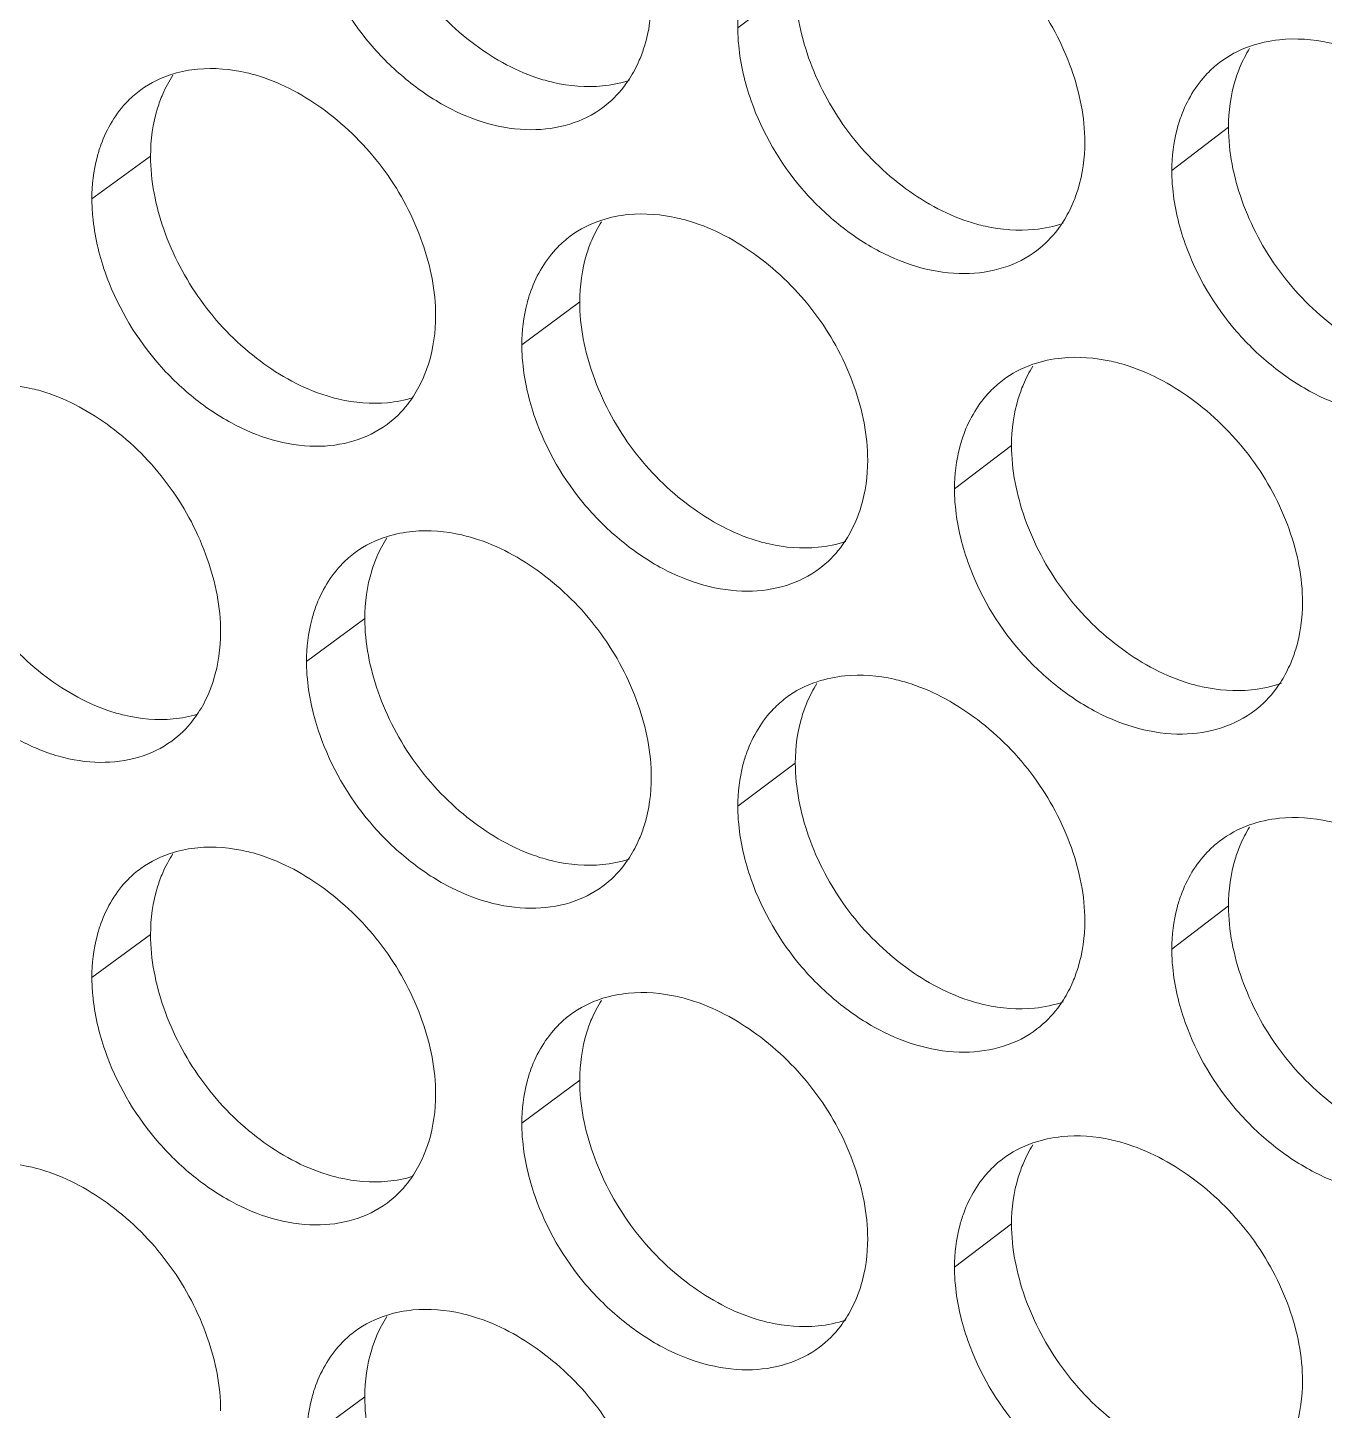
# Model space of a CAD drawing. Header units: millimetres. Extents: x 1177 to 4147, y 93 to 2194.
# Drawn here: x 2660.96 to 2674.07, y 870.86 to 884.84 of the extents above; entities that cross this region are included whole.
import ezdxf

# ---------------------------------------------------------------- set-up
doc = ezdxf.new("R2010")
doc.units = ezdxf.units.MM
doc.header["$LTSCALE"] = 0.1
doc.layers.get('0').update_dxf_attribs({"lineweight": 13})
doc.layers.add('标注', color=251, linetype='Continuous', lineweight=9)

# ---------------------------------------------------------------- blocks, each defined once
blk = doc.blocks.new('02')
at = {"layer": '标注'}
for p, q in [((4581.589, 855.951), (4580.758, 855.327)), ((4587.849, 853.89), (4587.03, 853.262)), ((4572.272, 853.473), (4571.424, 852.855)), ((4578.474, 851.368), (4577.637, 850.746)), ((4584.714, 849.292), (4583.889, 848.666)), ((4575.368, 846.792), (4574.525, 846.171)), ((4581.589, 844.701), (4580.758, 844.077)), ((4587.849, 842.64), (4587.03, 842.012)), ((4572.272, 842.223), (4571.424, 841.605)), ((4572.272, 842.223), (4571.424, 841.605)), ((4578.474, 840.118), (4577.637, 839.496)), ((4578.474, 840.118), (4577.637, 839.496)), ((4584.714, 838.042), (4583.889, 837.416)), ((4584.714, 838.042), (4583.889, 837.416)), ((4575.368, 835.542), (4574.525, 834.921))]:
    blk.add_line(p, q, dxfattribs=at)
for points, knots in [([(4575.368, 858.042), (4575.368, 857.683), (4575.518, 856.938), (4576.051, 855.925), (4576.847, 855.1), (4577.509, 854.719), (4577.852, 854.604)], [0, 0, 0, 0, 0.240418, 0.498747, 0.75788, 1, 1, 1, 1]), ([(4585.772, 853.672), (4585.772, 854.031), (4585.62, 854.775), (4585.08, 855.785), (4584.274, 856.605), (4583.607, 856.982), (4583.262, 857.095)], [0, 0, 0, 0, 0.239826, 0.497695, 0.75702, 1, 1, 1, 1]), ([(4574.717, 856.363), (4574.878, 855.903), (4575.253, 855.251), (4575.946, 854.57), (4576.689, 854.057), (4577.536, 853.796), (4578.328, 853.902), (4578.666, 854.067), (4578.809, 854.174)], [0, 0, 0, 0, 0.277359, 0.41667, 0.550882, 0.790562, 0.898061, 1, 1, 1, 1]), ([(4580.89, 856.109), (4580.868, 856.049), (4580.789, 855.796), (4580.758, 855.528), (4580.758, 855.327)], [0, 0, 0, 0, 0.240728, 1, 1, 1, 1]), ([(4581.589, 855.951), (4581.589, 855.593), (4581.74, 854.848), (4582.276, 853.837), (4583.078, 853.015), (4583.744, 852.639), (4584.088, 852.525)], [0, 0, 0, 0, 0.240129, 0.498159, 0.757326, 1, 1, 1, 1]), ([(4579.334, 854.856), (4579.363, 854.922), (4579.467, 855.207), (4579.508, 855.513), (4579.508, 855.743)], [0, 0, 0, 0, 0.239544, 1, 1, 1, 1]), ([(4580.758, 855.327), (4580.758, 855.241), (4580.776, 854.881), (4580.86, 854.527), (4580.951, 854.269)], [0, 0, 0, 0, 0.240186, 1, 1, 1, 1]), ([(4589.549, 855.042), (4589.468, 855.068), (4589.155, 855.153), (4588.824, 855.178), (4588.585, 855.153)], [0, 0, 0, 0, 0.262368, 1, 1, 1, 1]), ([(4573.904, 854.606), (4573.825, 854.633), (4573.517, 854.721), (4573.19, 854.75), (4572.955, 854.728)], [0, 0, 0, 0, 0.263009, 1, 1, 1, 1]), ([(4587.717, 854.822), (4587.655, 854.774), (4587.416, 854.559), (4587.247, 854.273), (4587.163, 854.045)], [0, 0, 0, 0, 0.244827, 1, 1, 1, 1]), ([(4588.018, 854.765), (4587.99, 854.699), (4587.889, 854.418), (4587.849, 854.117), (4587.849, 853.89)], [0, 0, 0, 0, 0.239998, 1, 1, 1, 1]), ([(4576.391, 851.165), (4576.391, 851.524), (4576.24, 852.269), (4575.706, 853.282), (4574.908, 854.107), (4574.247, 854.489), (4573.904, 854.606)], [0, 0, 0, 0, 0.240262, 0.49858, 0.757854, 1, 1, 1, 1]), ([(4577.852, 854.604), (4577.931, 854.577), (4578.24, 854.489), (4578.567, 854.462), (4578.802, 854.485)], [0, 0, 0, 0, 0.262674, 1, 1, 1, 1]), ([(4578.809, 854.174), (4578.922, 854.259), (4579.058, 854.394), (4579.166, 854.548), (4579.192, 854.589)], [0, 0, 0, 0, 0.74587, 1, 1, 1, 1]), ([(4572.13, 854.429), (4572.065, 854.381), (4571.814, 854.165), (4571.639, 853.869), (4571.554, 853.634)], [0, 0, 0, 0, 0.244024, 1, 1, 1, 1]), ([(4572.448, 854.367), (4572.419, 854.3), (4572.314, 854.014), (4572.272, 853.705), (4572.272, 853.473)], [0, 0, 0, 0, 0.239116, 1, 1, 1, 1]), ([(4580.951, 854.269), (4581.113, 853.809), (4581.493, 853.155), (4582.193, 852.477), (4582.945, 851.968), (4583.801, 851.714), (4584.598, 851.829), (4584.937, 851.999), (4585.081, 852.109)], [0, 0, 0, 0, 0.27664, 0.415747, 0.549878, 0.789826, 0.897663, 1, 1, 1, 1]), ([(4587.163, 854.045), (4587.141, 853.985), (4587.062, 853.731), (4587.03, 853.463), (4587.03, 853.262)], [0, 0, 0, 0, 0.24094, 1, 1, 1, 1]), ([(4587.849, 853.89), (4587.849, 853.532), (4588.001, 852.787), (4588.541, 851.778), (4589.349, 850.96), (4590.018, 850.587), (4590.364, 850.476)], [0, 0, 0, 0, 0.239843, 0.497577, 0.756777, 1, 1, 1, 1]), ([(4571.554, 853.634), (4571.533, 853.574), (4571.455, 853.322), (4571.424, 853.055), (4571.424, 852.855)], [0, 0, 0, 0, 0.240415, 1, 1, 1, 1]), ([(4585.601, 852.792), (4585.629, 852.859), (4585.731, 853.141), (4585.772, 853.444), (4585.772, 853.672)], [0, 0, 0, 0, 0.239896, 1, 1, 1, 1]), ([(4572.272, 853.473), (4572.272, 853.114), (4572.422, 852.369), (4572.953, 851.355), (4573.746, 850.528), (4574.407, 850.146), (4574.748, 850.03)], [0, 0, 0, 0, 0.240565, 0.499043, 0.758159, 1, 1, 1, 1]), ([(4587.03, 853.262), (4587.03, 853.175), (4587.048, 852.816), (4587.132, 852.462), (4587.224, 852.205)], [0, 0, 0, 0, 0.240277, 1, 1, 1, 1]), ([(4571.424, 852.855), (4571.424, 852.768), (4571.442, 852.409), (4571.525, 852.054), (4571.615, 851.796)], [0, 0, 0, 0, 0.240052, 1, 1, 1, 1]), ([(4580.133, 852.508), (4580.053, 852.535), (4579.743, 852.622), (4579.414, 852.649), (4579.178, 852.626)], [0, 0, 0, 0, 0.262749, 1, 1, 1, 1]), ([(4582.635, 849.079), (4582.635, 849.438), (4582.483, 850.183), (4581.945, 851.194), (4581.142, 852.015), (4580.477, 852.393), (4580.133, 852.508)], [0, 0, 0, 0, 0.239971, 0.497989, 0.757297, 1, 1, 1, 1]), ([(4584.088, 852.525), (4584.169, 852.499), (4584.479, 852.412), (4584.808, 852.387), (4585.044, 852.411)], [0, 0, 0, 0, 0.262419, 1, 1, 1, 1]), ([(4585.081, 852.109), (4585.194, 852.195), (4585.329, 852.333), (4585.438, 852.49), (4585.463, 852.531)], [0, 0, 0, 0, 0.745944, 1, 1, 1, 1]), ([(4578.336, 852.315), (4578.272, 852.267), (4578.026, 852.051), (4577.853, 851.758), (4577.768, 851.527)], [0, 0, 0, 0, 0.244355, 1, 1, 1, 1]), ([(4578.647, 852.255), (4578.618, 852.188), (4578.515, 851.904), (4578.474, 851.598), (4578.474, 851.368)], [0, 0, 0, 0, 0.239472, 1, 1, 1, 1]), ([(4587.224, 852.205), (4587.388, 851.743), (4587.772, 851.089), (4588.48, 850.413), (4589.24, 849.908), (4590.104, 849.662), (4590.906, 849.786), (4591.247, 849.961), (4591.391, 850.073)], [0, 0, 0, 0, 0.27593, 0.414836, 0.548888, 0.789102, 0.897272, 1, 1, 1, 1]), ([(4571.615, 851.796), (4571.775, 851.336), (4572.148, 850.684), (4572.837, 850.002), (4573.576, 849.488), (4574.419, 849.223), (4575.208, 849.324), (4575.545, 849.488), (4575.689, 849.593)], [0, 0, 0, 0, 0.277722, 0.417137, 0.551389, 0.790935, 0.898263, 1, 1, 1, 1]), ([(4577.768, 851.527), (4577.747, 851.467), (4577.668, 851.214), (4577.637, 850.947), (4577.637, 850.746)], [0, 0, 0, 0, 0.240623, 1, 1, 1, 1]), ([(4578.474, 851.368), (4578.474, 851.009), (4578.624, 850.265), (4579.159, 849.252), (4579.958, 848.429), (4580.622, 848.05), (4580.965, 847.936)], [0, 0, 0, 0, 0.240273, 0.498452, 0.757602, 1, 1, 1, 1]), ([(4576.216, 850.274), (4576.245, 850.341), (4576.35, 850.626), (4576.391, 850.934), (4576.391, 851.165)], [0, 0, 0, 0, 0.239367, 1, 1, 1, 1]), ([(4577.637, 850.746), (4577.637, 850.659), (4577.655, 850.3), (4577.739, 849.945), (4577.829, 849.687)], [0, 0, 0, 0, 0.240141, 1, 1, 1, 1]), ([(4586.401, 850.44), (4586.32, 850.466), (4586.008, 850.552), (4585.677, 850.578), (4585.44, 850.554)], [0, 0, 0, 0, 0.262494, 1, 1, 1, 1]), ([(4588.919, 847.023), (4588.919, 847.381), (4588.766, 848.126), (4588.224, 849.135), (4587.415, 849.953), (4586.746, 850.327), (4586.401, 850.44)], [0, 0, 0, 0, 0.239683, 0.497404, 0.756744, 1, 1, 1, 1]), ([(4570.805, 850.04), (4570.725, 850.068), (4570.419, 850.157), (4570.093, 850.186), (4569.859, 850.165)], [0, 0, 0, 0, 0.263141, 1, 1, 1, 1]), ([(4584.581, 850.229), (4584.518, 850.181), (4584.276, 849.966), (4584.106, 849.677), (4584.022, 849.448)], [0, 0, 0, 0, 0.244673, 1, 1, 1, 1]), ([(4584.885, 850.171), (4584.857, 850.105), (4584.755, 849.823), (4584.714, 849.52), (4584.714, 849.292)], [0, 0, 0, 0, 0.239824, 1, 1, 1, 1]), ([(4573.284, 846.594), (4573.284, 846.953), (4573.133, 847.698), (4572.601, 848.712), (4571.806, 849.539), (4571.146, 849.923), (4570.805, 850.04)], [0, 0, 0, 0, 0.24041, 0.498878, 0.758134, 1, 1, 1, 1]), ([(4574.748, 850.03), (4574.828, 850.003), (4575.135, 849.914), (4575.461, 849.886), (4575.695, 849.908)], [0, 0, 0, 0, 0.262803, 1, 1, 1, 1]), ([(4575.689, 849.593), (4575.801, 849.677), (4575.937, 849.811), (4576.045, 849.964), (4576.071, 850.004)], [0, 0, 0, 0, 0.745833, 1, 1, 1, 1]), ([(4577.829, 849.687), (4577.99, 849.227), (4578.368, 848.574), (4579.064, 847.895), (4579.812, 847.384), (4580.663, 847.126), (4581.458, 847.237), (4581.797, 847.405), (4581.94, 847.513)], [0, 0, 0, 0, 0.276999, 0.416207, 0.550378, 0.790192, 0.897861, 1, 1, 1, 1]), ([(4584.022, 849.448), (4584, 849.388), (4583.921, 849.135), (4583.889, 848.867), (4583.889, 848.666)], [0, 0, 0, 0, 0.240834, 1, 1, 1, 1]), ([(4584.714, 849.292), (4584.714, 848.934), (4584.866, 848.189), (4585.404, 847.179), (4586.209, 846.359), (4586.876, 845.984), (4587.221, 845.872)], [0, 0, 0, 0, 0.239985, 0.497867, 0.757051, 1, 1, 1, 1]), ([(4569.187, 848.912), (4569.187, 848.553), (4569.336, 847.807), (4569.865, 846.792), (4570.656, 845.964), (4571.314, 845.579), (4571.654, 845.462)], [0, 0, 0, 0, 0.240713, 0.499341, 0.758439, 1, 1, 1, 1]), ([(4582.462, 848.195), (4582.491, 848.262), (4582.594, 848.545), (4582.635, 848.85), (4582.635, 849.079)], [0, 0, 0, 0, 0.23972, 1, 1, 1, 1]), ([(4583.889, 848.666), (4583.889, 848.579), (4583.907, 848.22), (4583.991, 847.866), (4584.082, 847.608)], [0, 0, 0, 0, 0.240231, 1, 1, 1, 1]), ([(4577.014, 847.928), (4576.934, 847.955), (4576.625, 848.043), (4576.297, 848.071), (4576.062, 848.049)], [0, 0, 0, 0, 0.262879, 1, 1, 1, 1]), ([(4579.508, 844.493), (4579.508, 844.852), (4579.357, 845.597), (4578.821, 846.609), (4578.02, 847.433), (4577.357, 847.813), (4577.014, 847.928)], [0, 0, 0, 0, 0.240116, 0.498284, 0.757575, 1, 1, 1, 1]), ([(4580.965, 847.936), (4581.045, 847.909), (4581.355, 847.822), (4581.682, 847.796), (4581.918, 847.819)], [0, 0, 0, 0, 0.262546, 1, 1, 1, 1]), ([(4581.94, 847.513), (4582.053, 847.598), (4582.189, 847.735), (4582.297, 847.89), (4582.323, 847.931)], [0, 0, 0, 0, 0.745908, 1, 1, 1, 1]), ([(4575.228, 847.743), (4575.163, 847.696), (4574.915, 847.479), (4574.741, 847.185), (4574.657, 846.952)], [0, 0, 0, 0, 0.244191, 1, 1, 1, 1]), ([(4575.542, 847.683), (4575.514, 847.616), (4575.409, 847.33), (4575.368, 847.023), (4575.368, 846.792)], [0, 0, 0, 0, 0.239294, 1, 1, 1, 1]), ([(4584.082, 847.608), (4584.245, 847.147), (4584.628, 846.494), (4585.332, 845.816), (4586.088, 845.309), (4586.948, 845.059), (4587.747, 845.179), (4588.087, 845.352), (4588.231, 845.462)], [0, 0, 0, 0, 0.276284, 0.41529, 0.549381, 0.789463, 0.897466, 1, 1, 1, 1]), ([(4568.523, 847.236), (4568.682, 846.777), (4569.053, 846.125), (4569.737, 845.442), (4570.312, 845.041), (4570.92, 844.78), (4571.528, 844.685), (4572.098, 844.754), (4572.435, 844.915), (4572.578, 845.02)], [0, 0, 0, 0, 0.277575, 0.416837, 0.550884, 0.676215, 0.791695, 0.898653, 1, 1, 1, 1]), ([(4574.657, 846.952), (4574.635, 846.892), (4574.557, 846.639), (4574.525, 846.372), (4574.525, 846.171)], [0, 0, 0, 0, 0.240519, 1, 1, 1, 1]), ([(4588.748, 846.147), (4588.776, 846.213), (4588.878, 846.494), (4588.919, 846.796), (4588.919, 847.023)], [0, 0, 0, 0, 0.24007, 1, 1, 1, 1]), ([(4575.368, 846.792), (4575.368, 846.433), (4575.518, 845.688), (4576.051, 844.675), (4576.847, 843.85), (4577.509, 843.469), (4577.852, 843.354)], [0, 0, 0, 0, 0.240418, 0.498747, 0.75788, 1, 1, 1, 1]), ([(4573.107, 845.699), (4573.136, 845.766), (4573.242, 846.053), (4573.284, 846.362), (4573.284, 846.594)], [0, 0, 0, 0, 0.239188, 1, 1, 1, 1]), ([(4574.525, 846.171), (4574.525, 846.085), (4574.543, 845.726), (4574.627, 845.371), (4574.717, 845.113)], [0, 0, 0, 0, 0.240096, 1, 1, 1, 1]), ([(4583.262, 845.845), (4583.181, 845.872), (4582.87, 845.959), (4582.541, 845.985), (4582.304, 845.961)], [0, 0, 0, 0, 0.262621, 1, 1, 1, 1]), ([(4585.772, 842.422), (4585.772, 842.781), (4585.62, 843.525), (4585.08, 844.535), (4584.274, 845.355), (4583.607, 845.732), (4583.262, 845.845)], [0, 0, 0, 0, 0.239826, 0.497695, 0.75702, 1, 1, 1, 1]), ([(4587.221, 845.872), (4587.302, 845.845), (4587.613, 845.76), (4587.943, 845.735), (4588.18, 845.759)], [0, 0, 0, 0, 0.262294, 1, 1, 1, 1]), ([(4588.231, 845.462), (4588.344, 845.549), (4588.48, 845.689), (4588.588, 845.847), (4588.614, 845.888)], [0, 0, 0, 0, 0.74598, 1, 1, 1, 1]), ([(4581.453, 845.643), (4581.39, 845.595), (4581.146, 845.38), (4580.974, 845.089), (4580.89, 844.859)], [0, 0, 0, 0, 0.244516, 1, 1, 1, 1]), ([(4581.761, 845.584), (4581.733, 845.518), (4581.63, 845.235), (4581.589, 844.93), (4581.589, 844.701)], [0, 0, 0, 0, 0.239648, 1, 1, 1, 1]), ([(4571.654, 845.462), (4571.734, 845.435), (4572.04, 845.346), (4572.365, 845.317), (4572.599, 845.339)], [0, 0, 0, 0, 0.262933, 1, 1, 1, 1]), ([(4572.578, 845.02), (4572.69, 845.102), (4572.826, 845.235), (4572.934, 845.387), (4572.96, 845.426)], [0, 0, 0, 0, 0.745795, 1, 1, 1, 1]), ([(4574.717, 845.113), (4574.878, 844.653), (4575.253, 844.001), (4575.946, 843.32), (4576.689, 842.807), (4577.536, 842.546), (4578.328, 842.652), (4578.666, 842.817), (4578.809, 842.924)], [0, 0, 0, 0, 0.277359, 0.41667, 0.550882, 0.790562, 0.898061, 1, 1, 1, 1]), ([(4580.89, 844.859), (4580.868, 844.799), (4580.789, 844.546), (4580.758, 844.278), (4580.758, 844.077)], [0, 0, 0, 0, 0.240728, 1, 1, 1, 1]), ([(4581.589, 844.701), (4581.589, 844.343), (4581.74, 843.598), (4582.276, 842.587), (4583.078, 841.765), (4583.744, 841.389), (4584.088, 841.275)], [0, 0, 0, 0, 0.240129, 0.498159, 0.757326, 1, 1, 1, 1]), ([(4579.334, 843.606), (4579.363, 843.672), (4579.467, 843.957), (4579.508, 844.263), (4579.508, 844.493)], [0, 0, 0, 0, 0.239544, 1, 1, 1, 1]), ([(4580.758, 844.077), (4580.758, 843.991), (4580.776, 843.631), (4580.86, 843.277), (4580.951, 843.019)], [0, 0, 0, 0, 0.240186, 1, 1, 1, 1]), ([(4589.549, 843.792), (4589.468, 843.818), (4589.155, 843.903), (4588.824, 843.928), (4588.585, 843.903)], [0, 0, 0, 0, 0.262368, 1, 1, 1, 1]), ([(4573.904, 843.356), (4573.825, 843.383), (4573.517, 843.471), (4573.19, 843.5), (4572.955, 843.478)], [0, 0, 0, 0, 0.263009, 1, 1, 1, 1]), ([(4573.904, 843.356), (4573.825, 843.383), (4573.517, 843.471), (4573.19, 843.5), (4572.955, 843.478)], [0, 0, 0, 0, 0.263009, 1, 1, 1, 1]), ([(4587.717, 843.572), (4587.655, 843.524), (4587.416, 843.309), (4587.247, 843.023), (4587.163, 842.795)], [0, 0, 0, 0, 0.244827, 1, 1, 1, 1]), ([(4588.018, 843.515), (4587.99, 843.449), (4587.889, 843.168), (4587.849, 842.867), (4587.849, 842.64)], [0, 0, 0, 0, 0.239998, 1, 1, 1, 1]), ([(4576.391, 839.915), (4576.391, 840.274), (4576.24, 841.019), (4575.706, 842.032), (4574.908, 842.857), (4574.247, 843.239), (4573.904, 843.356)], [0, 0, 0, 0, 0.240262, 0.49858, 0.757854, 1, 1, 1, 1]), ([(4576.391, 839.915), (4576.391, 840.274), (4576.24, 841.019), (4575.706, 842.032), (4574.908, 842.857), (4574.247, 843.239), (4573.904, 843.356)], [0, 0, 0, 0, 0.240262, 0.49858, 0.757854, 1, 1, 1, 1]), ([(4577.852, 843.354), (4577.931, 843.327), (4578.24, 843.239), (4578.567, 843.212), (4578.802, 843.235)], [0, 0, 0, 0, 0.262674, 1, 1, 1, 1]), ([(4578.809, 842.924), (4578.922, 843.009), (4579.058, 843.144), (4579.166, 843.298), (4579.192, 843.339)], [0, 0, 0, 0, 0.74587, 1, 1, 1, 1]), ([(4572.13, 843.179), (4572.065, 843.131), (4571.814, 842.915), (4571.639, 842.619), (4571.554, 842.384)], [0, 0, 0, 0, 0.244024, 1, 1, 1, 1]), ([(4572.13, 843.179), (4572.065, 843.131), (4571.814, 842.915), (4571.639, 842.619), (4571.554, 842.384)], [0, 0, 0, 0, 0.244024, 1, 1, 1, 1]), ([(4572.448, 843.117), (4572.419, 843.05), (4572.314, 842.764), (4572.272, 842.455), (4572.272, 842.223)], [0, 0, 0, 0, 0.239116, 1, 1, 1, 1]), ([(4572.448, 843.117), (4572.419, 843.05), (4572.314, 842.764), (4572.272, 842.455), (4572.272, 842.223)], [0, 0, 0, 0, 0.239116, 1, 1, 1, 1]), ([(4580.951, 843.019), (4581.113, 842.559), (4581.493, 841.905), (4582.193, 841.227), (4582.945, 840.718), (4583.801, 840.464), (4584.598, 840.579), (4584.937, 840.749), (4585.081, 840.859)], [0, 0, 0, 0, 0.27664, 0.415747, 0.549878, 0.789826, 0.897663, 1, 1, 1, 1]), ([(4587.163, 842.795), (4587.141, 842.735), (4587.062, 842.481), (4587.03, 842.213), (4587.03, 842.012)], [0, 0, 0, 0, 0.24094, 1, 1, 1, 1]), ([(4587.849, 842.64), (4587.849, 842.282), (4588.001, 841.537), (4588.541, 840.528), (4589.349, 839.71), (4590.018, 839.337), (4590.364, 839.226)], [0, 0, 0, 0, 0.239843, 0.497577, 0.756777, 1, 1, 1, 1]), ([(4571.554, 842.384), (4571.533, 842.324), (4571.455, 842.072), (4571.424, 841.805), (4571.424, 841.605)], [0, 0, 0, 0, 0.240415, 1, 1, 1, 1]), ([(4571.554, 842.384), (4571.533, 842.324), (4571.455, 842.072), (4571.424, 841.805), (4571.424, 841.605)], [0, 0, 0, 0, 0.240415, 1, 1, 1, 1]), ([(4585.601, 841.542), (4585.629, 841.609), (4585.731, 841.891), (4585.772, 842.194), (4585.772, 842.422)], [0, 0, 0, 0, 0.239896, 1, 1, 1, 1]), ([(4572.272, 842.223), (4572.272, 841.864), (4572.422, 841.119), (4572.953, 840.105), (4573.746, 839.278), (4574.407, 838.896), (4574.748, 838.78)], [0, 0, 0, 0, 0.240565, 0.499043, 0.758159, 1, 1, 1, 1]), ([(4572.272, 842.223), (4572.272, 841.864), (4572.422, 841.119), (4572.953, 840.105), (4573.746, 839.278), (4574.407, 838.896), (4574.748, 838.78)], [0, 0, 0, 0, 0.240565, 0.499043, 0.758159, 1, 1, 1, 1]), ([(4587.03, 842.012), (4587.03, 841.925), (4587.048, 841.566), (4587.132, 841.212), (4587.224, 840.955)], [0, 0, 0, 0, 0.240277, 1, 1, 1, 1]), ([(4571.424, 841.605), (4571.424, 841.518), (4571.442, 841.159), (4571.525, 840.804), (4571.615, 840.546)], [0, 0, 0, 0, 0.240052, 1, 1, 1, 1]), ([(4571.424, 841.605), (4571.424, 841.518), (4571.442, 841.159), (4571.525, 840.804), (4571.615, 840.546)], [0, 0, 0, 0, 0.240052, 1, 1, 1, 1]), ([(4580.133, 841.258), (4580.053, 841.285), (4579.743, 841.372), (4579.414, 841.399), (4579.178, 841.376)], [0, 0, 0, 0, 0.262749, 1, 1, 1, 1]), ([(4580.133, 841.258), (4580.053, 841.285), (4579.743, 841.372), (4579.414, 841.399), (4579.178, 841.376)], [0, 0, 0, 0, 0.262749, 1, 1, 1, 1]), ([(4582.635, 837.829), (4582.635, 838.188), (4582.483, 838.933), (4581.945, 839.944), (4581.142, 840.765), (4580.477, 841.143), (4580.133, 841.258)], [0, 0, 0, 0, 0.239971, 0.497989, 0.757297, 1, 1, 1, 1]), ([(4582.635, 837.829), (4582.635, 838.188), (4582.483, 838.933), (4581.945, 839.944), (4581.142, 840.765), (4580.477, 841.143), (4580.133, 841.258)], [0, 0, 0, 0, 0.239971, 0.497989, 0.757297, 1, 1, 1, 1]), ([(4584.088, 841.275), (4584.169, 841.249), (4584.479, 841.162), (4584.808, 841.137), (4585.044, 841.161)], [0, 0, 0, 0, 0.262419, 1, 1, 1, 1]), ([(4585.081, 840.859), (4585.194, 840.945), (4585.329, 841.083), (4585.438, 841.24), (4585.463, 841.281)], [0, 0, 0, 0, 0.745944, 1, 1, 1, 1]), ([(4578.336, 841.065), (4578.272, 841.017), (4578.026, 840.801), (4577.853, 840.508), (4577.768, 840.277)], [0, 0, 0, 0, 0.244355, 1, 1, 1, 1]), ([(4578.336, 841.065), (4578.272, 841.017), (4578.026, 840.801), (4577.853, 840.508), (4577.768, 840.277)], [0, 0, 0, 0, 0.244355, 1, 1, 1, 1]), ([(4578.647, 841.005), (4578.618, 840.938), (4578.515, 840.654), (4578.474, 840.348), (4578.474, 840.118)], [0, 0, 0, 0, 0.239472, 1, 1, 1, 1]), ([(4578.647, 841.005), (4578.618, 840.938), (4578.515, 840.654), (4578.474, 840.348), (4578.474, 840.118)], [0, 0, 0, 0, 0.239472, 1, 1, 1, 1]), ([(4587.224, 840.955), (4587.388, 840.493), (4587.772, 839.839), (4588.48, 839.163), (4589.24, 838.658), (4590.104, 838.412), (4590.906, 838.536), (4591.247, 838.711), (4591.391, 838.823)], [0, 0, 0, 0, 0.27593, 0.414836, 0.548888, 0.789102, 0.897272, 1, 1, 1, 1]), ([(4571.615, 840.546), (4571.775, 840.086), (4572.148, 839.434), (4572.837, 838.752), (4573.576, 838.238), (4574.419, 837.973), (4575.208, 838.074), (4575.545, 838.238), (4575.689, 838.343)], [0, 0, 0, 0, 0.277722, 0.417137, 0.551389, 0.790935, 0.898263, 1, 1, 1, 1]), ([(4571.615, 840.546), (4571.775, 840.086), (4572.148, 839.434), (4572.837, 838.752), (4573.576, 838.238), (4574.419, 837.973), (4575.208, 838.074), (4575.545, 838.238), (4575.689, 838.343)], [0, 0, 0, 0, 0.277722, 0.417137, 0.551389, 0.790935, 0.898263, 1, 1, 1, 1]), ([(4577.768, 840.277), (4577.747, 840.217), (4577.668, 839.964), (4577.637, 839.697), (4577.637, 839.496)], [0, 0, 0, 0, 0.240623, 1, 1, 1, 1]), ([(4577.768, 840.277), (4577.747, 840.217), (4577.668, 839.964), (4577.637, 839.697), (4577.637, 839.496)], [0, 0, 0, 0, 0.240623, 1, 1, 1, 1]), ([(4578.474, 840.118), (4578.474, 839.759), (4578.624, 839.015), (4579.159, 838.002), (4579.958, 837.179), (4580.622, 836.8), (4580.965, 836.686)], [0, 0, 0, 0, 0.240273, 0.498452, 0.757602, 1, 1, 1, 1]), ([(4578.474, 840.118), (4578.474, 839.759), (4578.624, 839.015), (4579.159, 838.002), (4579.958, 837.179), (4580.622, 836.8), (4580.965, 836.686)], [0, 0, 0, 0, 0.240273, 0.498452, 0.757602, 1, 1, 1, 1]), ([(4576.216, 839.024), (4576.245, 839.091), (4576.35, 839.376), (4576.391, 839.684), (4576.391, 839.915)], [0, 0, 0, 0, 0.239367, 1, 1, 1, 1]), ([(4576.216, 839.024), (4576.245, 839.091), (4576.35, 839.376), (4576.391, 839.684), (4576.391, 839.915)], [0, 0, 0, 0, 0.239367, 1, 1, 1, 1]), ([(4577.637, 839.496), (4577.637, 839.409), (4577.655, 839.05), (4577.739, 838.695), (4577.829, 838.437)], [0, 0, 0, 0, 0.240141, 1, 1, 1, 1]), ([(4577.637, 839.496), (4577.637, 839.409), (4577.655, 839.05), (4577.739, 838.695), (4577.829, 838.437)], [0, 0, 0, 0, 0.240141, 1, 1, 1, 1]), ([(4586.401, 839.19), (4586.32, 839.216), (4586.008, 839.302), (4585.677, 839.328), (4585.44, 839.304)], [0, 0, 0, 0, 0.262494, 1, 1, 1, 1]), ([(4586.401, 839.19), (4586.32, 839.216), (4586.008, 839.302), (4585.677, 839.328), (4585.44, 839.304)], [0, 0, 0, 0, 0.262494, 1, 1, 1, 1]), ([(4588.919, 835.773), (4588.919, 836.131), (4588.766, 836.876), (4588.224, 837.885), (4587.415, 838.703), (4586.746, 839.077), (4586.401, 839.19)], [0, 0, 0, 0, 0.239683, 0.497404, 0.756744, 1, 1, 1, 1]), ([(4588.919, 835.773), (4588.919, 836.131), (4588.766, 836.876), (4588.224, 837.885), (4587.415, 838.703), (4586.746, 839.077), (4586.401, 839.19)], [0, 0, 0, 0, 0.239683, 0.497404, 0.756744, 1, 1, 1, 1]), ([(4570.805, 838.79), (4570.725, 838.818), (4570.419, 838.907), (4570.093, 838.936), (4569.859, 838.915)], [0, 0, 0, 0, 0.263141, 1, 1, 1, 1]), ([(4584.581, 838.979), (4584.518, 838.931), (4584.276, 838.716), (4584.106, 838.427), (4584.022, 838.198)], [0, 0, 0, 0, 0.244673, 1, 1, 1, 1]), ([(4584.581, 838.979), (4584.518, 838.931), (4584.276, 838.716), (4584.106, 838.427), (4584.022, 838.198)], [0, 0, 0, 0, 0.244673, 1, 1, 1, 1]), ([(4584.885, 838.921), (4584.857, 838.855), (4584.755, 838.573), (4584.714, 838.27), (4584.714, 838.042)], [0, 0, 0, 0, 0.239824, 1, 1, 1, 1]), ([(4584.885, 838.921), (4584.857, 838.855), (4584.755, 838.573), (4584.714, 838.27), (4584.714, 838.042)], [0, 0, 0, 0, 0.239824, 1, 1, 1, 1]), ([(4573.284, 835.344), (4573.284, 835.703), (4573.133, 836.448), (4572.601, 837.462), (4571.806, 838.289), (4571.146, 838.673), (4570.805, 838.79)], [0, 0, 0, 0, 0.24041, 0.498878, 0.758134, 1, 1, 1, 1]), ([(4574.748, 838.78), (4574.828, 838.753), (4575.135, 838.664), (4575.461, 838.636), (4575.695, 838.658)], [0, 0, 0, 0, 0.262803, 1, 1, 1, 1]), ([(4574.748, 838.78), (4574.828, 838.753), (4575.135, 838.664), (4575.461, 838.636), (4575.695, 838.658)], [0, 0, 0, 0, 0.262803, 1, 1, 1, 1]), ([(4575.689, 838.343), (4575.801, 838.427), (4575.937, 838.561), (4576.045, 838.714), (4576.071, 838.754)], [0, 0, 0, 0, 0.745833, 1, 1, 1, 1]), ([(4575.689, 838.343), (4575.801, 838.427), (4575.937, 838.561), (4576.045, 838.714), (4576.071, 838.754)], [0, 0, 0, 0, 0.745833, 1, 1, 1, 1]), ([(4577.829, 838.437), (4577.99, 837.977), (4578.368, 837.324), (4579.064, 836.645), (4579.812, 836.134), (4580.663, 835.876), (4581.458, 835.987), (4581.797, 836.155), (4581.94, 836.263)], [0, 0, 0, 0, 0.276999, 0.416207, 0.550378, 0.790192, 0.897861, 1, 1, 1, 1]), ([(4577.829, 838.437), (4577.99, 837.977), (4578.368, 837.324), (4579.064, 836.645), (4579.812, 836.134), (4580.663, 835.876), (4581.458, 835.987), (4581.797, 836.155), (4581.94, 836.263)], [0, 0, 0, 0, 0.276999, 0.416207, 0.550378, 0.790192, 0.897861, 1, 1, 1, 1]), ([(4584.022, 838.198), (4584, 838.138), (4583.921, 837.885), (4583.889, 837.617), (4583.889, 837.416)], [0, 0, 0, 0, 0.240834, 1, 1, 1, 1]), ([(4584.022, 838.198), (4584, 838.138), (4583.921, 837.885), (4583.889, 837.617), (4583.889, 837.416)], [0, 0, 0, 0, 0.240834, 1, 1, 1, 1]), ([(4584.714, 838.042), (4584.714, 837.684), (4584.866, 836.939), (4585.404, 835.929), (4586.209, 835.109), (4586.876, 834.734), (4587.221, 834.622)], [0, 0, 0, 0, 0.239985, 0.497867, 0.757051, 1, 1, 1, 1]), ([(4584.714, 838.042), (4584.714, 837.684), (4584.866, 836.939), (4585.404, 835.929), (4586.209, 835.109), (4586.876, 834.734), (4587.221, 834.622)], [0, 0, 0, 0, 0.239985, 0.497867, 0.757051, 1, 1, 1, 1]), ([(4582.462, 836.945), (4582.491, 837.012), (4582.594, 837.295), (4582.635, 837.6), (4582.635, 837.829)], [0, 0, 0, 0, 0.23972, 1, 1, 1, 1]), ([(4582.462, 836.945), (4582.491, 837.012), (4582.594, 837.295), (4582.635, 837.6), (4582.635, 837.829)], [0, 0, 0, 0, 0.23972, 1, 1, 1, 1]), ([(4569.187, 837.662), (4569.187, 837.303), (4569.336, 836.557), (4569.865, 835.542), (4570.656, 834.714), (4571.314, 834.329), (4571.654, 834.212)], [0, 0, 0, 0, 0.240713, 0.499341, 0.758439, 1, 1, 1, 1]), ([(4583.889, 837.416), (4583.889, 837.329), (4583.907, 836.97), (4583.991, 836.616), (4584.082, 836.358)], [0, 0, 0, 0, 0.240231, 1, 1, 1, 1]), ([(4583.889, 837.416), (4583.889, 837.329), (4583.907, 836.97), (4583.991, 836.616), (4584.082, 836.358)], [0, 0, 0, 0, 0.240231, 1, 1, 1, 1]), ([(4577.014, 836.678), (4576.934, 836.705), (4576.625, 836.793), (4576.297, 836.821), (4576.062, 836.799)], [0, 0, 0, 0, 0.262879, 1, 1, 1, 1]), ([(4579.508, 833.243), (4579.508, 833.602), (4579.357, 834.347), (4578.821, 835.359), (4578.02, 836.183), (4577.357, 836.563), (4577.014, 836.678)], [0, 0, 0, 0, 0.240116, 0.498284, 0.757575, 1, 1, 1, 1]), ([(4580.965, 836.686), (4581.045, 836.659), (4581.355, 836.572), (4581.682, 836.546), (4581.918, 836.569)], [0, 0, 0, 0, 0.262546, 1, 1, 1, 1]), ([(4580.965, 836.686), (4581.045, 836.659), (4581.355, 836.572), (4581.682, 836.546), (4581.918, 836.569)], [0, 0, 0, 0, 0.262546, 1, 1, 1, 1]), ([(4581.94, 836.263), (4582.053, 836.348), (4582.189, 836.485), (4582.297, 836.64), (4582.323, 836.681)], [0, 0, 0, 0, 0.745908, 1, 1, 1, 1]), ([(4581.94, 836.263), (4582.053, 836.348), (4582.189, 836.485), (4582.297, 836.64), (4582.323, 836.681)], [0, 0, 0, 0, 0.745908, 1, 1, 1, 1]), ([(4575.228, 836.493), (4575.163, 836.446), (4574.915, 836.229), (4574.741, 835.935), (4574.657, 835.702)], [0, 0, 0, 0, 0.244191, 1, 1, 1, 1]), ([(4575.542, 836.433), (4575.514, 836.366), (4575.409, 836.08), (4575.368, 835.773), (4575.368, 835.542)], [0, 0, 0, 0, 0.239294, 1, 1, 1, 1]), ([(4584.082, 836.358), (4584.245, 835.897), (4584.628, 835.244), (4585.332, 834.566), (4586.088, 834.059), (4586.948, 833.809), (4587.747, 833.929), (4588.087, 834.102), (4588.231, 834.212)], [0, 0, 0, 0, 0.276284, 0.41529, 0.549381, 0.789463, 0.897466, 1, 1, 1, 1]), ([(4584.082, 836.358), (4584.245, 835.897), (4584.628, 835.244), (4585.332, 834.566), (4586.088, 834.059), (4586.948, 833.809), (4587.747, 833.929), (4588.087, 834.102), (4588.231, 834.212)], [0, 0, 0, 0, 0.276284, 0.41529, 0.549381, 0.789463, 0.897466, 1, 1, 1, 1]), ([(4568.523, 835.986), (4568.682, 835.527), (4569.053, 834.875), (4569.737, 834.192), (4570.312, 833.791), (4570.92, 833.53), (4571.528, 833.435), (4572.098, 833.504), (4572.435, 833.665), (4572.578, 833.77)], [0, 0, 0, 0, 0.277575, 0.416837, 0.550884, 0.676215, 0.791695, 0.898653, 1, 1, 1, 1]), ([(4588.748, 834.897), (4588.776, 834.963), (4588.878, 835.244), (4588.919, 835.546), (4588.919, 835.773)], [0, 0, 0, 0, 0.24007, 1, 1, 1, 1]), ([(4588.748, 834.897), (4588.776, 834.963), (4588.878, 835.244), (4588.919, 835.546), (4588.919, 835.773)], [0, 0, 0, 0, 0.24007, 1, 1, 1, 1]), ([(4574.657, 835.702), (4574.635, 835.642), (4574.557, 835.389), (4574.525, 835.122), (4574.525, 834.921)], [0, 0, 0, 0, 0.240519, 1, 1, 1, 1]), ([(4575.368, 835.542), (4575.368, 835.183), (4575.518, 834.438), (4576.051, 833.425), (4576.847, 832.6), (4577.509, 832.219), (4577.852, 832.104)], [0, 0, 0, 0, 0.240418, 0.498747, 0.75788, 1, 1, 1, 1])]:
    blk.add_open_spline(points, degree=3, knots=knots, dxfattribs=at)
for points in [[(4588.585, 855.153), (4588.438, 855.138), (4588.292, 855.107), (4588.152, 855.057)], [(4588.152, 855.057), (4587.997, 855.002), (4587.848, 854.923), (4587.717, 854.822)], [(4588.153, 855.026), (4588.101, 854.943), (4588.056, 854.855), (4588.018, 854.765)], [(4572.955, 854.728), (4572.837, 854.717), (4572.718, 854.695), (4572.604, 854.661)], [(4579.192, 854.589), (4579.247, 854.673), (4579.294, 854.763), (4579.334, 854.856)], [(4572.604, 854.661), (4572.435, 854.611), (4572.272, 854.533), (4572.13, 854.429)], [(4572.595, 854.641), (4572.538, 854.555), (4572.489, 854.462), (4572.448, 854.367)], [(4578.802, 854.485), (4578.932, 854.498), (4579.063, 854.523), (4579.187, 854.564)], [(4585.463, 852.531), (4585.516, 852.614), (4585.562, 852.702), (4585.601, 852.792)], [(4578.794, 852.548), (4578.631, 852.496), (4578.473, 852.417), (4578.336, 852.315)], [(4578.789, 852.523), (4578.734, 852.438), (4578.687, 852.348), (4578.647, 852.255)], [(4579.178, 852.626), (4579.048, 852.614), (4578.918, 852.588), (4578.794, 852.548)], [(4585.044, 852.411), (4585.186, 852.425), (4585.328, 852.455), (4585.462, 852.501)], [(4585.44, 850.554), (4585.298, 850.539), (4585.158, 850.51), (4585.023, 850.464)], [(4585.023, 850.464), (4584.865, 850.409), (4584.713, 850.33), (4584.581, 850.229)], [(4585.022, 850.434), (4584.969, 850.351), (4584.923, 850.262), (4584.885, 850.171)], [(4576.071, 850.004), (4576.127, 850.089), (4576.175, 850.18), (4576.216, 850.274)], [(4575.695, 849.908), (4575.82, 849.92), (4575.945, 849.944), (4576.064, 849.981)], [(4582.323, 847.931), (4582.377, 848.015), (4582.423, 848.104), (4582.462, 848.195)], [(4575.694, 847.976), (4575.528, 847.925), (4575.368, 847.846), (4575.228, 847.743)], [(4575.687, 847.954), (4575.631, 847.868), (4575.583, 847.777), (4575.542, 847.683)], [(4576.062, 848.049), (4575.937, 848.037), (4575.813, 848.013), (4575.694, 847.976)], [(4581.918, 847.819), (4582.054, 847.833), (4582.19, 847.86), (4582.32, 847.904)], [(4588.614, 845.888), (4588.665, 845.97), (4588.71, 846.057), (4588.748, 846.147)], [(4582.304, 845.961), (4582.168, 845.948), (4582.033, 845.92), (4581.904, 845.877)], [(4572.96, 845.426), (4573.017, 845.513), (4573.066, 845.604), (4573.107, 845.699)], [(4581.904, 845.877), (4581.743, 845.824), (4581.588, 845.745), (4581.453, 845.643)], [(4581.901, 845.85), (4581.847, 845.766), (4581.8, 845.677), (4581.761, 845.584)], [(4588.18, 845.759), (4588.328, 845.774), (4588.475, 845.806), (4588.615, 845.856)], [(4572.599, 845.339), (4572.718, 845.35), (4572.837, 845.372), (4572.952, 845.406)], [(4588.585, 843.903), (4588.438, 843.888), (4588.292, 843.857), (4588.152, 843.807)], [(4588.152, 843.807), (4587.997, 843.752), (4587.848, 843.673), (4587.717, 843.572)], [(4588.153, 843.776), (4588.101, 843.693), (4588.056, 843.605), (4588.018, 843.515)], [(4579.192, 843.339), (4579.247, 843.423), (4579.294, 843.513), (4579.334, 843.606)], [(4572.604, 843.411), (4572.435, 843.361), (4572.272, 843.283), (4572.13, 843.179)], [(4572.604, 843.411), (4572.435, 843.361), (4572.272, 843.283), (4572.13, 843.179)], [(4572.595, 843.391), (4572.538, 843.305), (4572.489, 843.212), (4572.448, 843.117)], [(4572.595, 843.391), (4572.538, 843.305), (4572.489, 843.212), (4572.448, 843.117)], [(4572.955, 843.478), (4572.837, 843.467), (4572.718, 843.445), (4572.604, 843.411)], [(4572.955, 843.478), (4572.837, 843.467), (4572.718, 843.445), (4572.604, 843.411)], [(4578.802, 843.235), (4578.932, 843.248), (4579.063, 843.273), (4579.187, 843.314)], [(4585.463, 841.281), (4585.516, 841.364), (4585.562, 841.452), (4585.601, 841.542)], [(4579.178, 841.376), (4579.048, 841.364), (4578.918, 841.338), (4578.794, 841.298)], [(4579.178, 841.376), (4579.048, 841.364), (4578.918, 841.338), (4578.794, 841.298)], [(4578.794, 841.298), (4578.631, 841.246), (4578.473, 841.167), (4578.336, 841.065)], [(4578.794, 841.298), (4578.631, 841.246), (4578.473, 841.167), (4578.336, 841.065)], [(4578.789, 841.273), (4578.734, 841.188), (4578.687, 841.098), (4578.647, 841.005)], [(4578.789, 841.273), (4578.734, 841.188), (4578.687, 841.098), (4578.647, 841.005)], [(4585.044, 841.161), (4585.186, 841.175), (4585.328, 841.205), (4585.462, 841.251)], [(4585.44, 839.304), (4585.298, 839.289), (4585.158, 839.26), (4585.023, 839.214)], [(4585.44, 839.304), (4585.298, 839.289), (4585.158, 839.26), (4585.023, 839.214)], [(4585.023, 839.214), (4584.865, 839.159), (4584.713, 839.08), (4584.581, 838.979)], [(4585.023, 839.214), (4584.865, 839.159), (4584.713, 839.08), (4584.581, 838.979)], [(4585.022, 839.184), (4584.969, 839.101), (4584.923, 839.012), (4584.885, 838.921)], [(4585.022, 839.184), (4584.969, 839.101), (4584.923, 839.012), (4584.885, 838.921)], [(4576.071, 838.754), (4576.127, 838.839), (4576.175, 838.93), (4576.216, 839.024)], [(4576.071, 838.754), (4576.127, 838.839), (4576.175, 838.93), (4576.216, 839.024)], [(4575.695, 838.658), (4575.82, 838.67), (4575.945, 838.694), (4576.064, 838.731)], [(4575.695, 838.658), (4575.82, 838.67), (4575.945, 838.694), (4576.064, 838.731)], [(4582.323, 836.681), (4582.377, 836.765), (4582.423, 836.854), (4582.462, 836.945)], [(4582.323, 836.681), (4582.377, 836.765), (4582.423, 836.854), (4582.462, 836.945)], [(4575.694, 836.726), (4575.528, 836.675), (4575.368, 836.596), (4575.228, 836.493)], [(4575.687, 836.704), (4575.631, 836.618), (4575.583, 836.527), (4575.542, 836.433)], [(4576.062, 836.799), (4575.937, 836.787), (4575.813, 836.763), (4575.694, 836.726)], [(4581.918, 836.569), (4582.054, 836.583), (4582.19, 836.61), (4582.32, 836.654)], [(4581.918, 836.569), (4582.054, 836.583), (4582.19, 836.61), (4582.32, 836.654)]]:
    blk.add_open_spline(points, degree=3, dxfattribs=at)

msp = doc.modelspace()

# ---------------------------------------------------------------- block references
at = {"xscale": 0.7, "yscale": 0.7, "zscale": 0.7}
msp.add_blockref('02', (-538.391, 286.112), dxfattribs=at)

doc.saveas('drawing.dxf')
